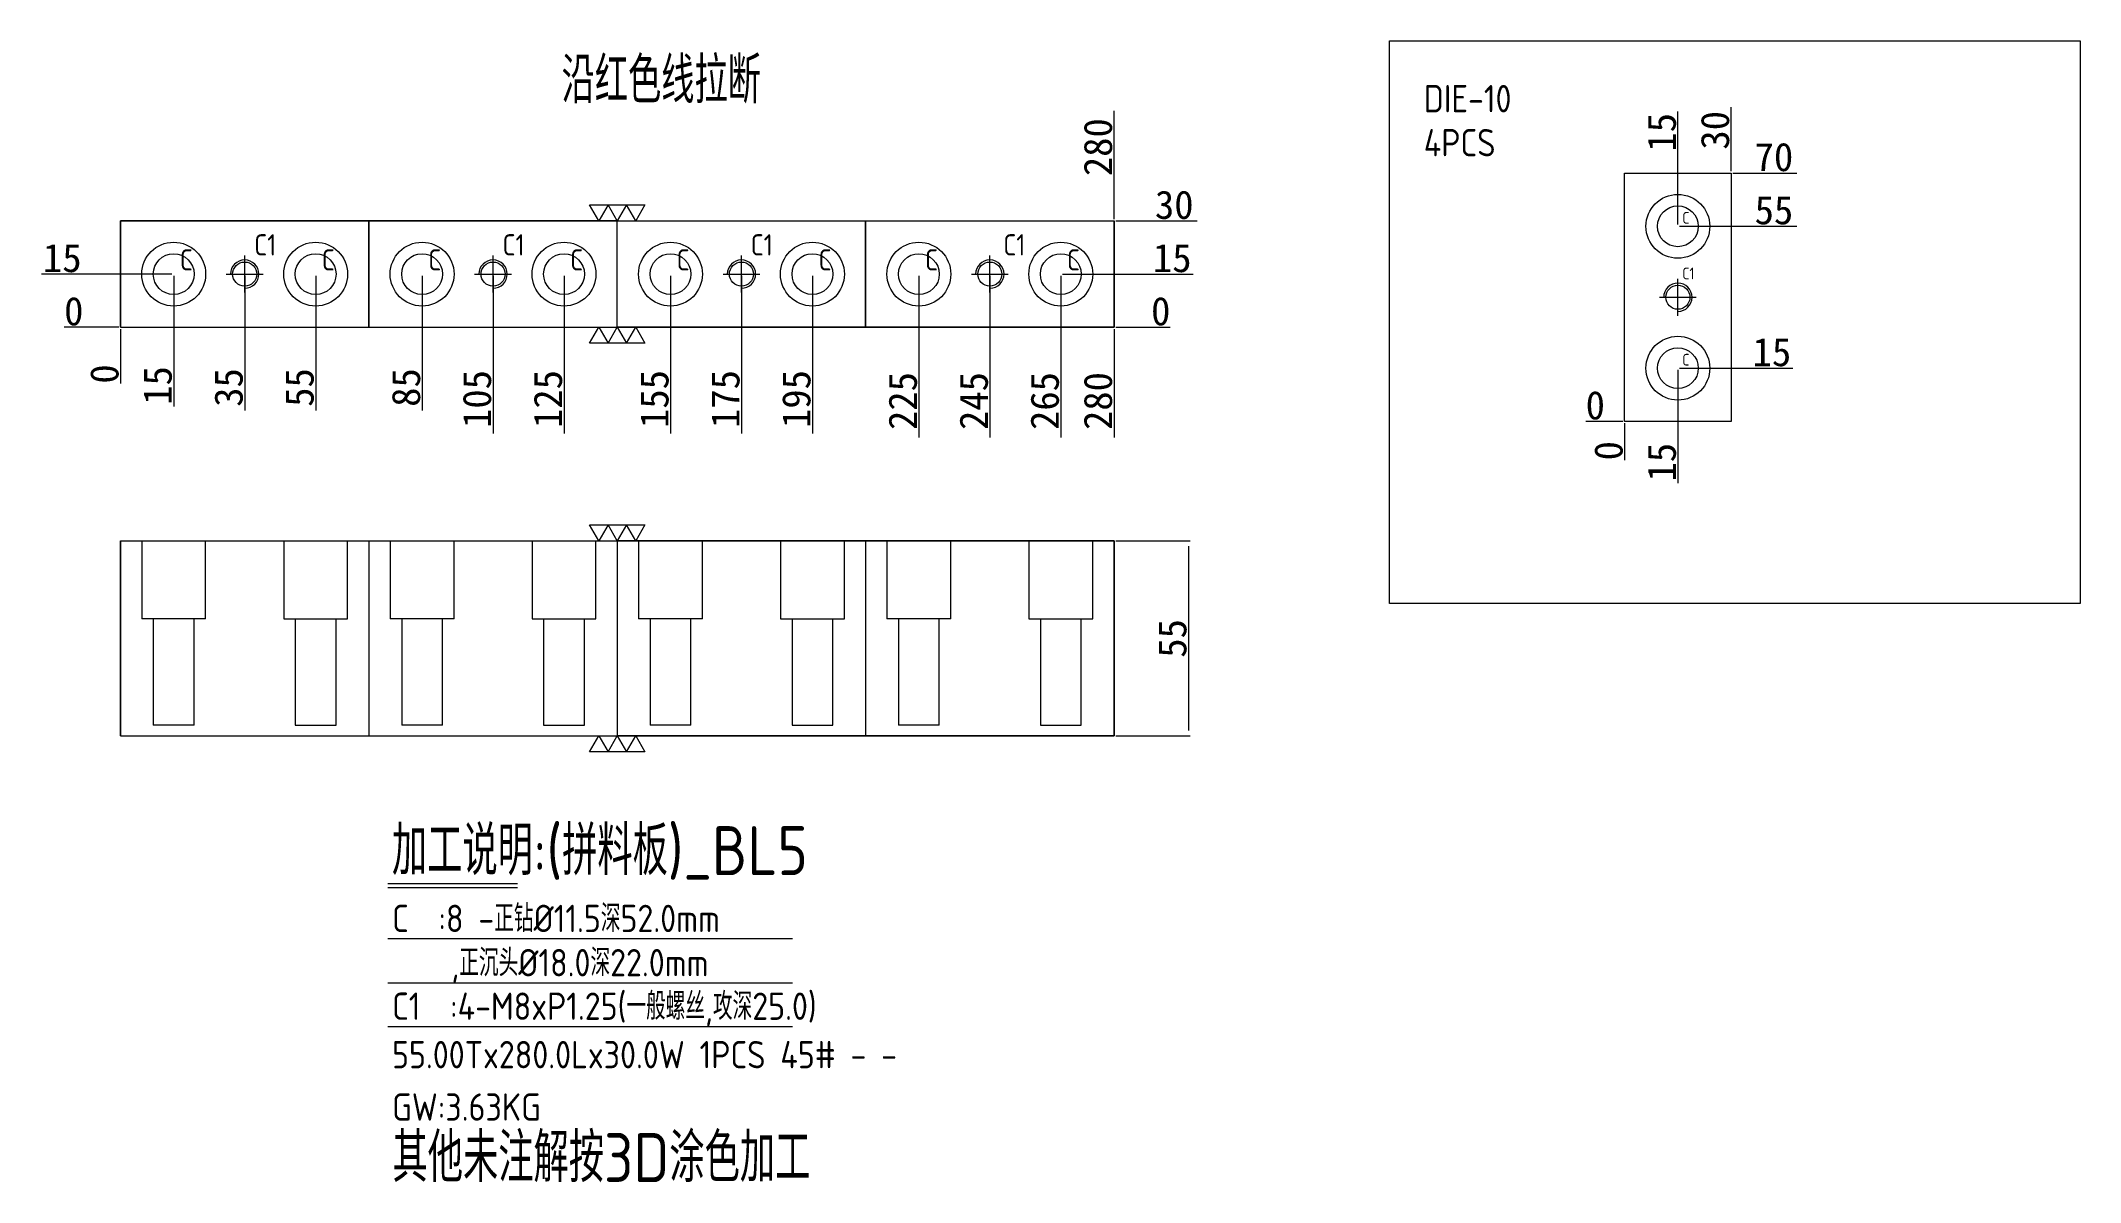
# Model space of a CAD drawing. Header units: millimetres. Extents: x 17924 to 18499, y 44813 to 45135.
import ezdxf

# ---------------------------------------------------------------- set-up
doc = ezdxf.new("R2010")
doc.units = ezdxf.units.MM
doc.linetypes.add('DASHED', pattern=[0])
doc.layers.add('DIE', color=7, linetype='Continuous', true_color=0xffffff)
doc.layers.add('dim', color=4, linetype='Continuous')
doc.layers.add('dim_temp', color=161, linetype='Continuous', lineweight=9)
doc.styles.add('_PUG_ERP', font='txt')
doc.styles.add('gbenor', font='gbenor.shx', dxfattribs={"bigfont": 'gbcbig'})
doc.dimstyles.new('_PUG_ERP', dxfattribs={"dimtxt": 8, "dimasz": 1.5, "dimexe": 0.5, "dimexo": 0.5, "dimgap": 0.5, "dimtad": 1, "dimtxsty": '_PUG_ERP', "dimblk": 'CLOSEDBLANK', "dimcen": 0, "dimclrd": 4, "dimclre": 4, "dimclrt": 3, "dimazin": 3, "dimtfac": 1, "dimtmove": 0, "dimatfit": 3, "dimldrblk": 'CLOSEDBLANK', "dimlwd": 9, "dimlwe": 9})

# ---------------------------------------------------------------- blocks, each defined once
blk = doc.blocks.new('*D1266')
at = {"layer": 'Defpoints', "color": 0}
for p in [(18385.64, 45042.26), (18405.74, 45042.26), (18370.64, 45027.26)]:
    blk.add_point(p, dxfattribs=at)
at = {"layer": 'dim_temp', "color": 4, "lineweight": 9}
blk.add_line((18386.14, 45042.26), (18418.05, 45042.26), dxfattribs=at)
at = {"layer": 'dim_temp', "color": 3, "lineweight": 18, "insert": (18412.14, 45046.76), "char_height": 8, "attachment_point": 5, "style": '_PUG_ERP'}
blk.add_mtext('15', dxfattribs=at)
blk = doc.blocks.new('_ClosedBlank')
blk = doc.blocks.new('*D1267')
at = {"layer": 'Defpoints', "color": 0}
for p in [(18385.64, 45082.26), (18405.74, 45082.26), (18370.64, 45027.26)]:
    blk.add_point(p, dxfattribs=at)
at = {"layer": 'dim_temp', "color": 4, "lineweight": 9}
blk.add_line((18386.14, 45082.26), (18419.19, 45082.26), dxfattribs=at)
at = {"layer": 'dim_temp', "color": 3, "lineweight": 18, "insert": (18412.71, 45086.76), "char_height": 8, "attachment_point": 5, "style": '_PUG_ERP'}
blk.add_mtext('55', dxfattribs=at)
blk = doc.blocks.new('*D1268')
at = {"layer": 'Defpoints', "color": 0}
for p in [(18400.64, 45097.26), (18405.74, 45097.26), (18370.64, 45027.26)]:
    blk.add_point(p, dxfattribs=at)
at = {"layer": 'dim_temp', "color": 4, "lineweight": 9}
blk.add_line((18401.14, 45097.26), (18419.19, 45097.26), dxfattribs=at)
at = {"layer": 'dim_temp', "color": 3, "lineweight": 18, "insert": (18412.71, 45101.76), "char_height": 8, "attachment_point": 5, "style": '_PUG_ERP'}
blk.add_mtext('70', dxfattribs=at)
blk = doc.blocks.new('*D1269')
at = {"layer": 'Defpoints', "color": 0}
for p in [(18365.54, 45027.26), (18370.64, 45027.26), (18370.64, 45027.26)]:
    blk.add_point(p, dxfattribs=at)
at = {"layer": 'dim_temp', "color": 4, "lineweight": 9}
blk.add_line((18370.14, 45027.26), (18359.7, 45027.26), dxfattribs=at)
at = {"layer": 'dim_temp', "color": 3, "lineweight": 18, "insert": (18362.37, 45031.76), "char_height": 8, "attachment_point": 5, "style": '_PUG_ERP'}
blk.add_mtext('0', dxfattribs=at)
blk = doc.blocks.new('*D1270')
at = {"layer": 'Defpoints', "color": 0}
for p in [(18385.64, 45042.26), (18370.64, 45027.26), (18385.64, 45022.16)]:
    blk.add_point(p, dxfattribs=at)
at = {"layer": 'dim_temp', "color": 4, "lineweight": 9}
blk.add_line((18385.64, 45041.76), (18385.64, 45009.85), dxfattribs=at)
at = {"layer": 'dim_temp', "color": 3, "lineweight": 18, "insert": (18381.14, 45015.75), "char_height": 8, "attachment_point": 5, "rotation": 90, "style": '_PUG_ERP'}
blk.add_mtext('15', dxfattribs=at)
blk = doc.blocks.new('*D1271')
at = {"layer": 'Defpoints', "color": 0}
for p in [(18370.64, 45027.26), (18370.64, 45027.26), (18370.64, 45022.16)]:
    blk.add_point(p, dxfattribs=at)
at = {"layer": 'dim_temp', "color": 4, "lineweight": 9}
blk.add_line((18370.64, 45026.76), (18370.64, 45016.32), dxfattribs=at)
at = {"layer": 'dim_temp', "color": 3, "lineweight": 18, "insert": (18366.14, 45018.99), "char_height": 8, "attachment_point": 5, "rotation": 90, "style": '_PUG_ERP'}
blk.add_mtext('0', dxfattribs=at)
blk = doc.blocks.new('*D1272')
at = {"layer": 'Defpoints', "color": 0}
for p in [(18400.64, 45102.36), (18400.64, 45097.26), (18370.64, 45027.26)]:
    blk.add_point(p, dxfattribs=at)
at = {"layer": 'dim_temp', "color": 4, "lineweight": 9}
blk.add_line((18400.64, 45097.76), (18400.64, 45115.81), dxfattribs=at)
at = {"layer": 'dim_temp', "color": 3, "lineweight": 18, "insert": (18396.14, 45109.33), "char_height": 8, "attachment_point": 5, "rotation": 90, "style": '_PUG_ERP'}
blk.add_mtext('30', dxfattribs=at)
blk = doc.blocks.new('*D1273')
at = {"layer": 'Defpoints', "color": 0}
for p in [(18385.64, 45102.36), (18385.64, 45082.26), (18370.64, 45027.26)]:
    blk.add_point(p, dxfattribs=at)
at = {"layer": 'dim_temp', "color": 4, "lineweight": 9}
blk.add_line((18385.64, 45082.76), (18385.64, 45114.67), dxfattribs=at)
at = {"layer": 'dim_temp', "color": 3, "lineweight": 18, "insert": (18381.14, 45108.76), "char_height": 8, "attachment_point": 5, "rotation": 90, "style": '_PUG_ERP'}
blk.add_mtext('15', dxfattribs=at)
blk = doc.blocks.new('*D1274')
at = {"layer": 'Defpoints', "color": 0}
for p in [(18226.74, 44993.57), (18226.74, 44938.57), (18247.7, 44938.57)]:
    blk.add_point(p, dxfattribs=at)
at = {"layer": 'dim', "color": 4, "lineweight": 9}
for p, q in [((18227.24, 44993.57), (18248.2, 44993.57)), ((18247.7, 44992.07), (18247.7, 44940.07)), ((18227.24, 44938.57), (18248.2, 44938.57))]:
    blk.add_line(p, q, dxfattribs=at)
at = {"layer": 'dim', "color": 3, "lineweight": 18, "insert": (18243.2, 44966.07), "char_height": 8, "attachment_point": 5, "rotation": 90, "style": '_PUG_ERP'}
blk.add_mtext('55', dxfattribs=at)
blk = doc.blocks.new('*D1275')
at = {"layer": 'Defpoints', "color": 0}
for p in [(17946.74, 45053.78), (18226.74, 45053.78), (18236.74, 45053.78)]:
    blk.add_point(p, dxfattribs=at)
at = {"layer": 'dim', "color": 4, "lineweight": 9}
blk.add_line((18227.24, 45053.78), (18242.57, 45053.78), dxfattribs=at)
at = {"layer": 'dim', "color": 3, "lineweight": 18, "insert": (18239.9, 45058.28), "char_height": 8, "attachment_point": 5, "style": '_PUG_ERP'}
blk.add_mtext('0', dxfattribs=at)
blk = doc.blocks.new('*D1276')
at = {"layer": 'Defpoints', "color": 0}
for p in [(18211.74, 45068.78), (18236.74, 45068.78), (17946.74, 45053.78)]:
    blk.add_point(p, dxfattribs=at)
at = {"layer": 'dim', "color": 4, "lineweight": 9}
blk.add_line((18212.24, 45068.78), (18249.04, 45068.78), dxfattribs=at)
at = {"layer": 'dim', "color": 3, "lineweight": 18, "insert": (18243.14, 45073.28), "char_height": 8, "attachment_point": 5, "style": '_PUG_ERP'}
blk.add_mtext('15', dxfattribs=at)
blk = doc.blocks.new('*D1277')
at = {"layer": 'Defpoints', "color": 0}
for p in [(18226.74, 45083.78), (18236.74, 45083.78), (17946.74, 45053.78)]:
    blk.add_point(p, dxfattribs=at)
at = {"layer": 'dim', "color": 4, "lineweight": 9}
blk.add_line((18227.24, 45083.78), (18250.19, 45083.78), dxfattribs=at)
at = {"layer": 'dim', "color": 3, "lineweight": 18, "insert": (18243.71, 45088.28), "char_height": 8, "attachment_point": 5, "style": '_PUG_ERP'}
blk.add_mtext('30', dxfattribs=at)
blk = doc.blocks.new('*D1278')
at = {"layer": 'Defpoints', "color": 0}
for p in [(17936.74, 45053.78), (17946.74, 45053.78), (17946.74, 45053.78)]:
    blk.add_point(p, dxfattribs=at)
at = {"layer": 'dim', "color": 4, "lineweight": 9}
blk.add_line((17946.24, 45053.78), (17930.9, 45053.78), dxfattribs=at)
at = {"layer": 'dim', "color": 3, "lineweight": 18, "insert": (17933.57, 45058.28), "char_height": 8, "attachment_point": 5, "style": '_PUG_ERP'}
blk.add_mtext('0', dxfattribs=at)
blk = doc.blocks.new('*D1279')
at = {"layer": 'Defpoints', "color": 0}
for p in [(17936.74, 45068.78), (17961.74, 45068.78), (17946.74, 45053.78)]:
    blk.add_point(p, dxfattribs=at)
at = {"layer": 'dim', "color": 4, "lineweight": 9}
blk.add_line((17961.24, 45068.78), (17924.43, 45068.78), dxfattribs=at)
at = {"layer": 'dim', "color": 3, "lineweight": 18, "insert": (17930.33, 45073.28), "char_height": 8, "attachment_point": 5, "style": '_PUG_ERP'}
blk.add_mtext('15', dxfattribs=at)
blk = doc.blocks.new('*D1280')
at = {"layer": 'Defpoints', "color": 0}
for p in [(17946.74, 45053.78), (18226.74, 45053.78), (18226.74, 45043.78)]:
    blk.add_point(p, dxfattribs=at)
at = {"layer": 'dim', "color": 4, "lineweight": 9}
blk.add_line((18226.74, 45053.28), (18226.74, 45022.71), dxfattribs=at)
at = {"layer": 'dim', "color": 3, "lineweight": 18, "insert": (18222.24, 45033), "char_height": 8, "attachment_point": 5, "rotation": 90, "style": '_PUG_ERP'}
blk.add_mtext('280', dxfattribs=at)
blk = doc.blocks.new('*D1281')
at = {"layer": 'Defpoints', "color": 0}
for p in [(18211.74, 45068.78), (17946.74, 45053.78), (18211.74, 45043.78)]:
    blk.add_point(p, dxfattribs=at)
at = {"layer": 'dim', "color": 4, "lineweight": 9}
blk.add_line((18211.74, 45068.28), (18211.74, 45022.71), dxfattribs=at)
at = {"layer": 'dim', "color": 3, "lineweight": 18, "insert": (18207.24, 45033), "char_height": 8, "attachment_point": 5, "rotation": 90, "style": '_PUG_ERP'}
blk.add_mtext('265', dxfattribs=at)
blk = doc.blocks.new('*D1282')
at = {"layer": 'Defpoints', "color": 0}
for p in [(18191.74, 45068.78), (17946.74, 45053.78), (18191.74, 45043.78)]:
    blk.add_point(p, dxfattribs=at)
at = {"layer": 'dim', "color": 4, "lineweight": 9}
blk.add_line((18191.74, 45068.28), (18191.74, 45022.71), dxfattribs=at)
at = {"layer": 'dim', "color": 3, "lineweight": 18, "insert": (18187.24, 45033), "char_height": 8, "attachment_point": 5, "rotation": 90, "style": '_PUG_ERP'}
blk.add_mtext('245', dxfattribs=at)
blk = doc.blocks.new('*D1283')
at = {"layer": 'Defpoints', "color": 0}
for p in [(18171.74, 45068.78), (17946.74, 45053.78), (18171.74, 45043.78)]:
    blk.add_point(p, dxfattribs=at)
at = {"layer": 'dim', "color": 4, "lineweight": 9}
blk.add_line((18171.74, 45068.28), (18171.74, 45022.71), dxfattribs=at)
at = {"layer": 'dim', "color": 3, "lineweight": 18, "insert": (18167.24, 45033), "char_height": 8, "attachment_point": 5, "rotation": 90, "style": '_PUG_ERP'}
blk.add_mtext('225', dxfattribs=at)
blk = doc.blocks.new('*D1284')
at = {"layer": 'Defpoints', "color": 0}
for p in [(18141.74, 45068.78), (17946.74, 45053.78), (18141.74, 45043.78)]:
    blk.add_point(p, dxfattribs=at)
at = {"layer": 'dim', "color": 4, "lineweight": 9}
blk.add_line((18141.74, 45068.28), (18141.74, 45023.86), dxfattribs=at)
at = {"layer": 'dim', "color": 3, "lineweight": 18, "insert": (18137.24, 45033.57), "char_height": 8, "attachment_point": 5, "rotation": 90, "style": '_PUG_ERP'}
blk.add_mtext('195', dxfattribs=at)
blk = doc.blocks.new('*D1285')
at = {"layer": 'Defpoints', "color": 0}
for p in [(18121.74, 45068.78), (17946.74, 45053.78), (18121.74, 45043.78)]:
    blk.add_point(p, dxfattribs=at)
at = {"layer": 'dim', "color": 4, "lineweight": 9}
blk.add_line((18121.74, 45068.28), (18121.74, 45023.86), dxfattribs=at)
at = {"layer": 'dim', "color": 3, "lineweight": 18, "insert": (18117.24, 45033.57), "char_height": 8, "attachment_point": 5, "rotation": 90, "style": '_PUG_ERP'}
blk.add_mtext('175', dxfattribs=at)
blk = doc.blocks.new('*D1286')
at = {"layer": 'Defpoints', "color": 0}
for p in [(18101.74, 45068.78), (17946.74, 45053.78), (18101.74, 45043.78)]:
    blk.add_point(p, dxfattribs=at)
at = {"layer": 'dim', "color": 4, "lineweight": 9}
blk.add_line((18101.74, 45068.28), (18101.74, 45023.86), dxfattribs=at)
at = {"layer": 'dim', "color": 3, "lineweight": 18, "insert": (18097.24, 45033.57), "char_height": 8, "attachment_point": 5, "rotation": 90, "style": '_PUG_ERP'}
blk.add_mtext('155', dxfattribs=at)
blk = doc.blocks.new('*D1287')
at = {"layer": 'Defpoints', "color": 0}
for p in [(18071.74, 45068.78), (17946.74, 45053.78), (18071.74, 45043.78)]:
    blk.add_point(p, dxfattribs=at)
at = {"layer": 'dim', "color": 4, "lineweight": 9}
blk.add_line((18071.74, 45068.28), (18071.74, 45023.86), dxfattribs=at)
at = {"layer": 'dim', "color": 3, "lineweight": 18, "insert": (18067.24, 45033.57), "char_height": 8, "attachment_point": 5, "rotation": 90, "style": '_PUG_ERP'}
blk.add_mtext('125', dxfattribs=at)
blk = doc.blocks.new('*D1288')
at = {"layer": 'Defpoints', "color": 0}
for p in [(18051.74, 45068.78), (17946.74, 45053.78), (18051.74, 45043.78)]:
    blk.add_point(p, dxfattribs=at)
at = {"layer": 'dim', "color": 4, "lineweight": 9}
blk.add_line((18051.74, 45068.28), (18051.74, 45023.86), dxfattribs=at)
at = {"layer": 'dim', "color": 3, "lineweight": 18, "insert": (18047.24, 45033.57), "char_height": 8, "attachment_point": 5, "rotation": 90, "style": '_PUG_ERP'}
blk.add_mtext('105', dxfattribs=at)
blk = doc.blocks.new('*D1289')
at = {"layer": 'Defpoints', "color": 0}
for p in [(18031.74, 45068.78), (17946.74, 45053.78), (18031.74, 45043.78)]:
    blk.add_point(p, dxfattribs=at)
at = {"layer": 'dim', "color": 4, "lineweight": 9}
blk.add_line((18031.74, 45068.28), (18031.74, 45030.33), dxfattribs=at)
at = {"layer": 'dim', "color": 3, "lineweight": 18, "insert": (18027.24, 45036.81), "char_height": 8, "attachment_point": 5, "rotation": 90, "style": '_PUG_ERP'}
blk.add_mtext('85', dxfattribs=at)
blk = doc.blocks.new('*D1290')
at = {"layer": 'Defpoints', "color": 0}
for p in [(18001.74, 45068.78), (17946.74, 45053.78), (18001.74, 45043.78)]:
    blk.add_point(p, dxfattribs=at)
at = {"layer": 'dim', "color": 4, "lineweight": 9}
blk.add_line((18001.74, 45068.28), (18001.74, 45030.33), dxfattribs=at)
at = {"layer": 'dim', "color": 3, "lineweight": 18, "insert": (17997.24, 45036.81), "char_height": 8, "attachment_point": 5, "rotation": 90, "style": '_PUG_ERP'}
blk.add_mtext('55', dxfattribs=at)
blk = doc.blocks.new('*D1291')
at = {"layer": 'Defpoints', "color": 0}
for p in [(17981.74, 45068.78), (17946.74, 45053.78), (17981.74, 45043.78)]:
    blk.add_point(p, dxfattribs=at)
at = {"layer": 'dim', "color": 4, "lineweight": 9}
blk.add_line((17981.74, 45068.28), (17981.74, 45030.33), dxfattribs=at)
at = {"layer": 'dim', "color": 3, "lineweight": 18, "insert": (17977.24, 45036.81), "char_height": 8, "attachment_point": 5, "rotation": 90, "style": '_PUG_ERP'}
blk.add_mtext('35', dxfattribs=at)
blk = doc.blocks.new('*D1292')
at = {"layer": 'Defpoints', "color": 0}
for p in [(17961.74, 45068.78), (17946.74, 45053.78), (17961.74, 45043.78)]:
    blk.add_point(p, dxfattribs=at)
at = {"layer": 'dim', "color": 4, "lineweight": 9}
blk.add_line((17961.74, 45068.28), (17961.74, 45031.48), dxfattribs=at)
at = {"layer": 'dim', "color": 3, "lineweight": 18, "insert": (17957.24, 45037.38), "char_height": 8, "attachment_point": 5, "rotation": 90, "style": '_PUG_ERP'}
blk.add_mtext('15', dxfattribs=at)
blk = doc.blocks.new('*D1293')
at = {"layer": 'Defpoints', "color": 0}
for p in [(17946.74, 45053.78), (17946.74, 45053.78), (17946.74, 45043.78)]:
    blk.add_point(p, dxfattribs=at)
at = {"layer": 'dim', "color": 4, "lineweight": 9}
blk.add_line((17946.74, 45053.28), (17946.74, 45037.95), dxfattribs=at)
at = {"layer": 'dim', "color": 3, "lineweight": 18, "insert": (17942.24, 45040.62), "char_height": 8, "attachment_point": 5, "rotation": 90, "style": '_PUG_ERP'}
blk.add_mtext('0', dxfattribs=at)
blk = doc.blocks.new('*D1294')
at = {"layer": 'Defpoints', "color": 0}
for p in [(18226.74, 45093.78), (18226.74, 45083.78), (17946.74, 45053.78)]:
    blk.add_point(p, dxfattribs=at)
at = {"layer": 'dim', "color": 4, "lineweight": 9}
blk.add_line((18226.74, 45084.28), (18226.74, 45114.86), dxfattribs=at)
at = {"layer": 'dim', "color": 3, "lineweight": 18, "insert": (18222.24, 45104.57), "char_height": 8, "attachment_point": 5, "rotation": 90, "style": '_PUG_ERP'}
blk.add_mtext('280', dxfattribs=at)

msp = doc.modelspace()

# ---------------------------------------------------------------- linework, layer by layer
at = {"layer": 'DIE', "color": 135, "linetype": 'Continuous', "lineweight": 18}
for p, q in [((18370.636, 45027.256), (18370.636, 45097.256)), ((18370.636, 45097.256), (18400.636, 45097.256)), ((18400.636, 45097.256), (18400.636, 45027.256)), ((18016.735, 45083.785), (17946.735, 45083.785)), ((17946.735, 45083.785), (17946.735, 45053.785)), ((18086.735, 45083.785), (18016.735, 45083.785)), ((18016.735, 45083.785), (18016.735, 45053.785)), ((18016.735, 45053.785), (18016.735, 45083.785)), ((18086.735, 45053.785), (18086.735, 45083.785)), ((18086.735, 45083.785), (18156.735, 45083.785)), ((18086.735, 45053.785), (18086.735, 45083.785)), ((18156.735, 45083.785), (18226.735, 45083.785)), ((18156.735, 45053.785), (18156.735, 45083.785)), ((18156.735, 45083.785), (18156.735, 45053.785)), ((18226.735, 45083.785), (18226.735, 45053.785)), ((17946.735, 45053.785), (18016.735, 45053.785)), ((18016.735, 45053.785), (18086.735, 45053.785)), ((18156.735, 45053.785), (18086.735, 45053.785)), ((18226.735, 45053.785), (18156.735, 45053.785)), ((18400.636, 45027.256), (18370.636, 45027.256)), ((17946.735, 44993.567), (18016.735, 44993.567)), ((17946.735, 44993.567), (17946.735, 44938.567)), ((18016.735, 44993.567), (18016.735, 44938.567)), ((18016.735, 44993.567), (18086.735, 44993.567)), ((18086.735, 44993.567), (18086.735, 44938.567)), ((18156.735, 44993.567), (18086.735, 44993.567)), ((18226.735, 44993.567), (18156.735, 44993.567)), ((18156.735, 44993.567), (18156.735, 44938.567)), ((18226.735, 44993.567), (18226.735, 44938.567)), ((17946.735, 44938.567), (18016.735, 44938.567)), ((18016.735, 44938.567), (18086.735, 44938.567)), ((18156.735, 44938.567), (18086.735, 44938.567)), ((18226.735, 44938.567), (18156.735, 44938.567))]:
    msp.add_line(p, q, dxfattribs=at)
at = {"layer": 'DIE', "color": 42, "linetype": 'Continuous', "lineweight": 18}
for p, q in [((17981.735, 45063.585), (17981.735, 45073.985)), ((18051.735, 45063.585), (18051.735, 45073.985)), ((18121.735, 45063.585), (18121.735, 45073.985)), ((18191.735, 45063.585), (18191.735, 45073.985)), ((17976.535, 45068.785), (17986.935, 45068.785)), ((18046.535, 45068.785), (18056.935, 45068.785)), ((18116.535, 45068.785), (18126.935, 45068.785)), ((18186.535, 45068.785), (18196.935, 45068.785)), ((18385.636, 45057.056), (18385.636, 45067.456)), ((18380.436, 45062.256), (18390.836, 45062.256))]:
    msp.add_line(p, q, dxfattribs=at)
at = {"layer": 'DIE', "color": 31, "linetype": 'DASHED', "lineweight": 13, "ltscale": 0.337375}
for p, q in [((17952.735, 44993.567), (17952.735, 44971.567)), ((17970.735, 44971.567), (17970.735, 44993.567)), ((17992.735, 44993.567), (17992.735, 44971.567)), ((18010.735, 44971.567), (18010.735, 44993.567)), ((18022.735, 44993.567), (18022.735, 44971.567)), ((18040.735, 44971.567), (18040.735, 44993.567)), ((18062.735, 44993.567), (18062.735, 44971.567)), ((18080.735, 44971.567), (18080.735, 44993.567)), ((18092.735, 44993.567), (18092.735, 44971.567)), ((18110.735, 44971.567), (18110.735, 44993.567)), ((18132.735, 44993.567), (18132.735, 44971.567)), ((18150.735, 44971.567), (18150.735, 44993.567)), ((18162.735, 44993.567), (18162.735, 44971.567)), ((18180.735, 44971.567), (18180.735, 44993.567)), ((18202.735, 44993.567), (18202.735, 44971.567)), ((18220.735, 44971.567), (18220.735, 44993.567)), ((17970.735, 44971.567), (17952.735, 44971.567)), ((17955.982, 44971.567), (17955.982, 44941.567)), ((17967.489, 44941.567), (17967.489, 44971.567)), ((17992.735, 44971.567), (18010.735, 44971.567)), ((17995.982, 44971.567), (17995.982, 44941.567)), ((18007.489, 44941.567), (18007.489, 44971.567)), ((18040.735, 44971.567), (18022.735, 44971.567)), ((18025.982, 44971.567), (18025.982, 44941.567)), ((18037.489, 44941.567), (18037.489, 44971.567)), ((18062.735, 44971.567), (18080.735, 44971.567)), ((18065.982, 44971.567), (18065.982, 44941.567)), ((18077.489, 44941.567), (18077.489, 44971.567)), ((18101.735, 44971.567), (18092.735, 44971.567)), ((18095.982, 44971.567), (18095.982, 44941.567)), ((18110.735, 44971.567), (18101.735, 44971.567)), ((18107.489, 44941.567), (18107.489, 44971.567)), ((18132.735, 44971.567), (18141.735, 44971.567)), ((18135.982, 44971.567), (18135.982, 44941.567)), ((18141.735, 44971.567), (18150.735, 44971.567)), ((18147.489, 44941.567), (18147.489, 44971.567)), ((18171.735, 44971.567), (18162.735, 44971.567)), ((18165.982, 44971.567), (18165.982, 44941.567)), ((18180.735, 44971.567), (18171.735, 44971.567)), ((18177.489, 44941.567), (18177.489, 44971.567)), ((18202.735, 44971.567), (18211.735, 44971.567)), ((18205.982, 44971.567), (18205.982, 44941.567)), ((18211.735, 44971.567), (18220.735, 44971.567)), ((18217.489, 44941.567), (18217.489, 44971.567)), ((17967.489, 44941.567), (17955.982, 44941.567)), ((17995.982, 44941.567), (18007.489, 44941.567)), ((18037.489, 44941.567), (18025.982, 44941.567)), ((18065.982, 44941.567), (18077.489, 44941.567)), ((18101.735, 44941.567), (18095.982, 44941.567)), ((18107.489, 44941.567), (18101.735, 44941.567)), ((18135.982, 44941.567), (18141.735, 44941.567)), ((18141.735, 44941.567), (18147.489, 44941.567)), ((18171.735, 44941.567), (18165.982, 44941.567)), ((18177.489, 44941.567), (18171.735, 44941.567)), ((18205.982, 44941.567), (18211.735, 44941.567)), ((18211.735, 44941.567), (18217.489, 44941.567))]:
    msp.add_line(p, q, dxfattribs=at)
at = {"layer": 'DIE', "color": 1, "linetype": 'Continuous', "lineweight": 18}
for p, q in [((18016.735, 44993.567), (18016.735, 44938.567)), ((18086.735, 44993.567), (18086.735, 44938.567)), ((18156.735, 44993.567), (18156.735, 44938.567))]:
    msp.add_line(p, q, dxfattribs=at)
at = {"layer": 'DIE', "color": 42, "linetype": 'Continuous', "lineweight": 18}
for centre, radius in [((18385.636, 45082.256), 9), ((18385.636, 45082.256), 5.753), ((17961.735, 45068.785), 9), ((17961.735, 45068.785), 5.753), ((17981.735, 45068.785), 3.4), ((18001.735, 45068.785), 9), ((18001.735, 45068.785), 5.753), ((18031.735, 45068.785), 9), ((18031.735, 45068.785), 5.753), ((18051.735, 45068.785), 3.4), ((18071.735, 45068.785), 9), ((18071.735, 45068.785), 5.753), ((18101.735, 45068.785), 9), ((18101.735, 45068.785), 5.753), ((18121.735, 45068.785), 3.4), ((18141.735, 45068.785), 9), ((18141.735, 45068.785), 5.753), ((18171.735, 45068.785), 9), ((18171.735, 45068.785), 5.753), ((18191.735, 45068.785), 3.4), ((18211.735, 45068.785), 9), ((18211.735, 45068.785), 5.753), ((18385.636, 45062.256), 3.4), ((18385.636, 45042.256), 9), ((18385.636, 45042.256), 5.753)]:
    msp.add_circle(centre, radius, dxfattribs=at)
for centre in [(17981.735, 45068.785), (18051.735, 45068.785), (18121.735, 45068.785), (18191.735, 45068.785), (18385.636, 45062.256)]:
    msp.add_arc(centre, 4, 270, 180, dxfattribs=at)
at = {"layer": 'dim', "color": 252, "linetype": 'DASHED', "lineweight": 18, "ltscale": 0.337375}
for p, q in [((17946.735, 45083.785), (18226.735, 45083.785)), ((17946.735, 45053.785), (17946.735, 45083.785)), ((18226.735, 45053.785), (18226.735, 45083.785)), ((17946.735, 45053.785), (18226.735, 45053.785)), ((17946.735, 44993.567), (18226.735, 44993.567)), ((17946.735, 44938.567), (17946.735, 44993.567)), ((18226.735, 44938.567), (18226.735, 44993.567)), ((17946.735, 44938.567), (18226.735, 44938.567))]:
    msp.add_line(p, q, dxfattribs=at)
at = {"layer": 'dim', "color": 8, "linetype": 'Continuous', "lineweight": 18}
for p, q in [((18022.112, 44896.971), (18058.626, 44896.971)), ((18022.112, 44895.823), (18058.626, 44895.823)), ((18022.112, 44881.436), (18136.127, 44881.436)), ((18022.112, 44868.961), (18136.127, 44868.961)), ((18022.112, 44856.683), (18136.127, 44856.683))]:
    msp.add_line(p, q, dxfattribs=at)
at = {"layer": 'dim', "lineweight": 18}
for points in [[(18304.373, 44975.933), (18304.373, 45134.571), (18499.025, 45134.571), (18499.025, 44975.933)], [(18094.53, 45088.285), (18091.931, 45083.785), (18089.333, 45088.285), (18086.735, 45083.785), (18084.137, 45088.285), (18081.539, 45083.785), (18078.941, 45088.285), (18094.53, 45088.285)], [(18078.941, 45049.285), (18081.539, 45053.785), (18084.137, 45049.285), (18086.735, 45053.785), (18089.333, 45049.285), (18091.931, 45053.785), (18094.53, 45049.285), (18078.941, 45049.285)], [(18094.53, 44998.067), (18091.931, 44993.567), (18089.333, 44998.067), (18086.735, 44993.567), (18084.137, 44998.067), (18081.539, 44993.567), (18078.941, 44998.067), (18094.53, 44998.067)], [(18078.941, 44934.067), (18081.539, 44938.567), (18084.137, 44934.067), (18086.735, 44938.567), (18089.333, 44934.067), (18091.931, 44938.567), (18094.53, 44934.067), (18078.941, 44934.067)]]:
    msp.add_lwpolyline(points, close=True, dxfattribs=at)

# ---------------------------------------------------------------- texts
at = {"layer": 'dim', "color": 1, "lineweight": 18, "style": 'gbenor'}
msp.add_text('沿红色线拉断', height=13, dxfattribs=at).set_placement((18071.046, 45116.973))
at = {"layer": 'dim', "color": 4, "lineweight": 18, "style": 'gbenor'}
for s, height, p in [('DIE-10', 7.7, (18314.023, 45114.405)), ('4PCS', 7.7, (18314.023, 45101.992)), ('C', 3.3, (18386.884, 45082.994)), ('C1', 6, (17984.42, 45074.027)), ('C1', 6, (18054.396, 45074.027)), ('C1', 6, (18124.336, 45074.027)), ('C1', 6, (18195.525, 45074.027)), ('C', 6, (17963.461, 45069.794)), ('C', 6, (18003.461, 45069.794)), ('C', 6, (18033.461, 45069.794)), ('C', 6, (18073.461, 45069.794)), ('C', 6, (18103.461, 45069.794)), ('C', 6, (18143.461, 45069.794)), ('C', 6, (18173.461, 45069.794)), ('C', 6, (18213.461, 45069.794)), ('C1', 3.3, (18386.884, 45067.312)), ('C', 3.3, (18386.884, 45042.994)), ('加工说明:(拼料板)_BL5', 13.8, (18023.238, 44899.35)), ('C  :8 -正钻%%c11.5深52.0mm', 7.7, (18023.267, 44883.271)), ('    ,正沉头%%c18.0深22.0mm', 7.7, (18023.267, 44870.796)), ('C1  :4-M8xP1.25(一般螺丝,攻深25.0)', 7.7, (18023.267, 44858.518)), ('55.00Tx280.0Lx30.0W 1PCS 45# - - ', 7.7, (18023.267, 44844.862)), ('GW:3.63KG ', 7.7, (18023.267, 44830.092))]:
    msp.add_text(s, height=height, dxfattribs=at).set_placement(p)
at = {"layer": 'dim', "color": 21, "lineweight": 18, "style": 'gbenor'}
msp.add_text('其他未注解按3D涂色加工', height=13.8, dxfattribs=at).set_placement((18023.39, 44812.791))

# ---------------------------------------------------------------- dimensions: what is measured, and where the dimension line sits
at = {"layer": 'dim', "lineweight": 18}
for feature_location, offset, dtype, origin, picture, middle in [((18226.735, 45083.785), (0, 10), 1, (17946.735, 45053.785), '*D1294', (18222.235, 45104.571)), ((18226.735, 45083.785), (10, 0), 0, (17946.735, 45053.785), '*D1277', (18243.711, 45088.285)), ((17961.735, 45068.785), (-25, 0), 0, (17946.735, 45053.785), '*D1279', (17930.331, 45073.285)), ((18211.735, 45068.785), (25, 0), 0, (17946.735, 45053.785), '*D1276', (18243.14, 45073.285)), ((18211.735, 45068.785), (0, -25), 1, (17946.735, 45053.785), '*D1281', (18207.235, 45032.999)), ((18191.735, 45068.785), (0, -25), 1, (17946.735, 45053.785), '*D1282', (18187.235, 45032.999)), ((18171.735, 45068.785), (0, -25), 1, (17946.735, 45053.785), '*D1283', (18167.235, 45032.999)), ((18141.735, 45068.785), (0, -25), 1, (17946.735, 45053.785), '*D1284', (18137.235, 45033.571)), ((18121.735, 45068.785), (0, -25), 1, (17946.735, 45053.785), '*D1285', (18117.235, 45033.571)), ((18101.735, 45068.785), (0, -25), 1, (17946.735, 45053.785), '*D1286', (18097.235, 45033.571)), ((18071.735, 45068.785), (0, -25), 1, (17946.735, 45053.785), '*D1287', (18067.235, 45033.571)), ((18051.735, 45068.785), (0, -25), 1, (17946.735, 45053.785), '*D1288', (18047.235, 45033.571)), ((18031.735, 45068.785), (0, -25), 1, (17946.735, 45053.785), '*D1289', (18027.235, 45036.809)), ((18001.735, 45068.785), (0, -25), 1, (17946.735, 45053.785), '*D1290', (17997.235, 45036.809)), ((17981.735, 45068.785), (0, -25), 1, (17946.735, 45053.785), '*D1291', (17977.235, 45036.809)), ((17961.735, 45068.785), (0, -25), 1, (17946.735, 45053.785), '*D1292', (17957.235, 45037.38)), ((17946.735275436, 45053.784879485), (-10, 0), 0, (17946.735275436, 45053.784879485), '*D1278', (17933.568608769, 45058.284879485)), ((18226.735275436, 45053.784879485), (10, 0), 0, (17946.735275436, 45053.784879485), '*D1275', (18239.901942103, 45058.284879485)), ((17946.735275436, 45053.784879485), (0, -10), 1, (17946.735275436, 45053.784879485), '*D1293', (17942.235275436, 45040.618212818)), ((18226.735, 45053.785), (0, -10), 1, (17946.735, 45053.785), '*D1280', (18222.235, 45032.999))]:
    dim = msp.add_ordinate_dim(feature_location=feature_location, offset=offset, dtype=dtype, origin=origin, dimstyle='_PUG_ERP', dxfattribs=at)
    dim.commit()
    dim.dimension.update_dxf_attribs({"geometry": picture, "text_midpoint": middle})
dim = msp.add_linear_dim(base=(18247.698, 44938.567), p1=(18226.735, 44993.567), p2=(18226.735, 44938.567), angle=90, dimstyle='_PUG_ERP', dxfattribs=at)
dim.commit()
dim.dimension.update_dxf_attribs({"geometry": '*D1274', "text_midpoint": (18243.198, 44966.067)})
at = {"layer": 'dim_temp', "lineweight": 18}
for feature_location, offset, dtype, origin, picture, middle in [((18400.636, 45097.256), (0, 5.1), 1, (18370.636, 45027.256), '*D1272', (18396.136, 45109.333)), ((18385.636, 45082.256), (0, 20.1), 1, (18370.636, 45027.256), '*D1273', (18381.136, 45108.761)), ((18400.636, 45097.256), (5.1, 0), 0, (18370.636, 45027.256), '*D1268', (18412.712, 45101.756)), ((18385.636, 45082.256), (20.1, 0), 0, (18370.636, 45027.256), '*D1267', (18412.712, 45086.756)), ((18385.636, 45042.256), (20.1, 0), 0, (18370.636, 45027.256), '*D1266', (18412.141, 45046.756)), ((18385.636, 45042.256), (0, -20.1), 1, (18370.636, 45027.256), '*D1270', (18381.136, 45015.752)), ((18370.635926633, 45027.256479429), (-5.1, 0), 0, (18370.635926633, 45027.256479429), '*D1269', (18362.369259967, 45031.756479429)), ((18370.635926633, 45027.256479429), (0, -5.1), 1, (18370.635926633, 45027.256479429), '*D1271', (18366.135926633, 45018.989812763))]:
    dim = msp.add_ordinate_dim(feature_location=feature_location, offset=offset, dtype=dtype, origin=origin, dimstyle='_PUG_ERP', dxfattribs=at)
    dim.commit()
    dim.dimension.update_dxf_attribs({"geometry": picture, "text_midpoint": middle})

doc.saveas('drawing.dxf')
